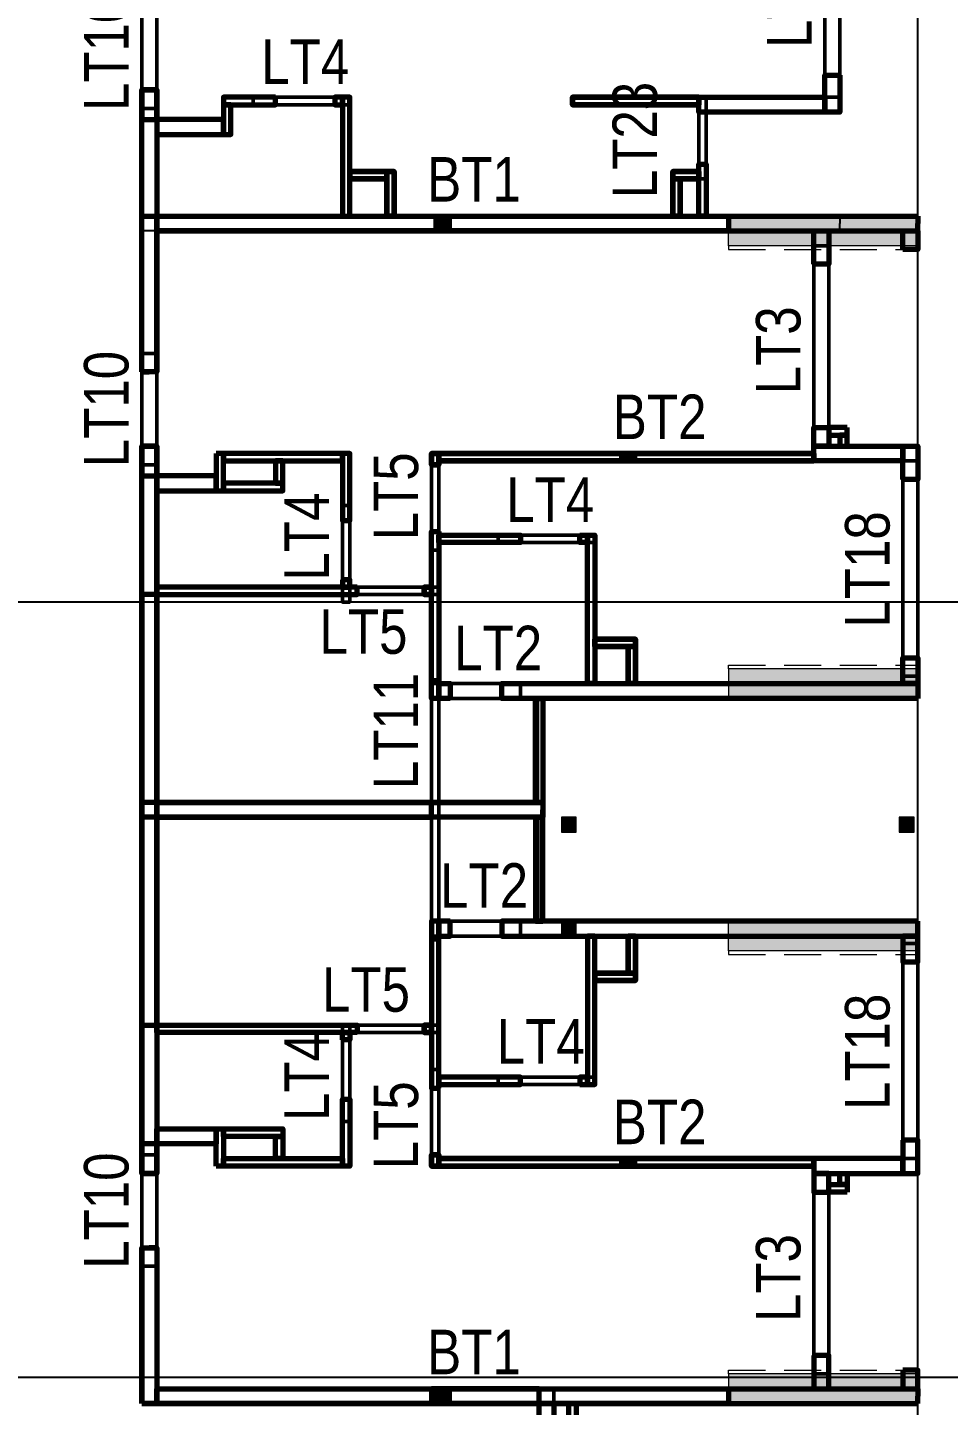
# Model space of a CAD drawing. Header units: millimetres. Extents: x -25197 to 555828, y -17247 to 174153.
# Drawn here: x 480897 to 493299, y 11875 to 30440 of the extents above; entities that cross this region are included whole.
import ezdxf
from ezdxf.enums import TextEntityAlignment as Align

# ---------------------------------------------------------------- set-up
doc = ezdxf.new("R2010")
doc.units = ezdxf.units.MM
doc.header["$LTSCALE"] = 250
doc.linetypes.add('CHG_XX_Cot_Tang 1$0$MB_Luoi truc$0$HTT Hidden 21', pattern=[3, 2, -1])
doc.linetypes.add('CHG_XX_Luoi truc$0$MB_Luoi truc$0$Center101', pattern=[13, 10, -1, 1, -1])
for name, color, linetype, lineweight in [('CHG_XX_Cot_Tang 1$0$NS-Pier', 150, 'Continuous', 9), ('CHG_XX_Cot_Tang 1$0$NS-Pier @ 1 VP1', 150, 'Continuous', 9), ('CHG_XX_Cot_Tang 1$0$NS-Pier @ 1 VP2', 150, 'Continuous', 9), ('CHG_XX_Cot_Tang 1$0$NS-Pier @ 1 VP3', 150, 'Continuous', 9), ('CHG_XX_Cot_Tang 1$0$NS-Pier @ 1 VPModel', 150, 'Continuous', 9), ('CHG_XX_Cot_Tang 1$0$NS-Pier @ 100', 150, 'Continuous', 9), ('CHG_XX_Cot_Tang 1$0$NS-Pier @ 150', 150, 'Continuous', 9), ('CHG_XX_Cot_Tang 1$0$NS-Pier @ 200', 150, 'Continuous', 9), ('CHG_XX_Cot_Tang 1$0$NS-Pier @ 350', 150, 'Continuous', 9), ('CHG_XX_Cot_Tang 1$0$S_Concrete_Cont_2 Normal', 2, 'Continuous', 13), ('CTHEP', 2, 'Continuous', 50), ('MB Can ho 1PN$0$Wall Line', 4, 'Continuous', 70), ('MB Can ho 2PN$0$Wall Line', 4, 'Continuous', 70), ('mb tang 1 TWC$0$Wall Line', 4, 'Continuous', 70), ('mb_unitmix twc 1-20$0$Wall Line', 4, 'Continuous', 70), ('Net cat Tuong', 4, 'Continuous', 9)]:
    doc.layers.add(name, color=color, linetype=linetype, lineweight=lineweight)
for name, color, linetype in [('CHG_XX_Luoi truc$0$Grid', 34, 'Continuous'), ('CHG_XX_Luoi truc$0$Grid Line', 8, 'CHG_XX_Luoi truc$0$MB_Luoi truc$0$Center101'), ('MB Can ho 1PN$0$Brick Wall', 4, 'Continuous'), ('mb_unitmix twc 1-20$0$Brick Wall', 4, 'Continuous'), ('TEXT', 21, 'Continuous')]:
    doc.layers.add(name, color=color, linetype=linetype)
doc.styles.add('CHG_XX_Luoi truc$0$MB_Luoi truc$0$Grid A-F$0$VNI-HelveCB', font='VHELVCB_0.TTF')
doc.styles.add('TTP-HelCon', font='VHELVCN_0.TTF')

# ---------------------------------------------------------------- blocks, each defined once
blk = doc.blocks.new('*U2169')
at = {"layer": 'CHG_XX_Luoi truc$0$Grid Line'}
blk.add_line((0, 0), (0, 608), dxfattribs=at)
at = {"layer": 'CHG_XX_Luoi truc$0$Grid', "lineweight": -2, "style": 'CHG_XX_Luoi truc$0$MB_Luoi truc$0$Grid A-F$0$VNI-HelveCB'}
for tag, p in [('GRIDSUB', (0, 617)), ('GRID', (0, -9))]:
    blk.add_attdef(tag, text='', height=5, dxfattribs=at).set_placement(p, align=Align.MIDDLE)
blk = doc.blocks.new('*U2171')
at = {"layer": 'CHG_XX_Luoi truc$0$Grid Line'}
blk.add_line((0, 0), (0, 438), dxfattribs=at)
at = {"layer": 'CHG_XX_Luoi truc$0$Grid', "lineweight": -2, "style": 'CHG_XX_Luoi truc$0$MB_Luoi truc$0$Grid A-F$0$VNI-HelveCB'}
for tag, p in [('GRIDSUB', (0, 447)), ('GRID', (0, -9))]:
    blk.add_attdef(tag, text='', height=5, dxfattribs=at).set_placement(p, align=Align.MIDDLE)
blk = doc.blocks.new('CHG_XX_Luoi truc')
at = {"layer": 'CHG_XX_Luoi truc$0$Grid', "xscale": 300, "yscale": 300, "zscale": 300}
blk.add_blockref('*U2169', (99550, -12747), dxfattribs=at)
at = {"layer": 'CHG_XX_Luoi truc$0$Grid', "xscale": 300.0000000000013, "yscale": 300.0000000000013, "zscale": 300.0000000000013, "rotation": 90}
for p in [(110703, 22700), (110703, 12250)]:
    blk.add_blockref('*U2171', p, dxfattribs=at)
blk = doc.blocks.new('*U2323')
at = {"layer": 'CHG_XX_Cot_Tang 1$0$NS-Pier @ 1 VP1'}
h = blk.add_hatch(color=256, dxfattribs=at)
h.dxf.hatch_style = 1
h.paths.add_polyline_path([(400, 0), (0, 0), (0, -2550), (400, -2550)])
at = {"layer": 'CHG_XX_Cot_Tang 1$0$NS-Pier @ 1 VP2'}
h = blk.add_hatch(color=256, dxfattribs=at)
h.dxf.hatch_style = 1
h.paths.add_polyline_path([(400, 0), (0, 0), (0, -2550), (400, -2550)])
at = {"layer": 'CHG_XX_Cot_Tang 1$0$NS-Pier @ 1 VP3'}
h = blk.add_hatch(color=256, dxfattribs=at)
h.dxf.hatch_style = 1
h.paths.add_polyline_path([(400, 0), (0, 0), (0, -2550), (400, -2550)])
at = {"layer": 'CHG_XX_Cot_Tang 1$0$NS-Pier @ 1 VPModel'}
h = blk.add_hatch(color=256, dxfattribs=at)
h.dxf.hatch_style = 1
h.paths.add_polyline_path([(400, 0), (0, 0), (0, -2550), (400, -2550)])
at = {"layer": 'CHG_XX_Cot_Tang 1$0$NS-Pier @ 100'}
h = blk.add_hatch(color=256, dxfattribs=at)
h.dxf.hatch_style = 1
h.paths.add_polyline_path([(400, 0), (0, 0), (0, -2550), (400, -2550)])
at = {"layer": 'CHG_XX_Cot_Tang 1$0$NS-Pier @ 150'}
h = blk.add_hatch(color=256, dxfattribs=at)
h.dxf.hatch_style = 1
h.paths.add_polyline_path([(400, 0), (0, 0), (0, -2550), (400, -2550)])
at = {"layer": 'CHG_XX_Cot_Tang 1$0$NS-Pier @ 200'}
h = blk.add_hatch(color=256, dxfattribs=at)
h.dxf.hatch_style = 1
h.paths.add_polyline_path([(400, 0), (0, 0), (0, -2550), (400, -2550)])
at = {"layer": 'CHG_XX_Cot_Tang 1$0$NS-Pier @ 350'}
h = blk.add_hatch(color=256, dxfattribs=at)
h.dxf.hatch_style = 1
h.paths.add_polyline_path([(400, 0), (0, 0), (0, -2550), (400, -2550)])
blk = doc.blocks.new('CHG_XX_Cot_Tang 1$0$Block A_C450x2250')
at = {"layer": 'CHG_XX_Cot_Tang 1$0$NS-Pier', "color": 9, "linetype": 'CHG_XX_Cot_Tang 1$0$MB_Luoi truc$0$HTT Hidden 21'}
blk.add_lwpolyline([(0, 0), (-50, 0), (-50, -2550), (0, -2550)], dxfattribs=at)
at = {"layer": 'CHG_XX_Cot_Tang 1$0$NS-Pier'}
blk.add_lwpolyline([(400, -2550), (0, -2550), (0, 0), (400, 0)], close=True, dxfattribs=at)
blk.add_blockref('*U2323', (0, 0), dxfattribs=at)
blk = doc.blocks.new('CHG_XX_Cot_Tang 1$0$cot thong gio')
at = {"layer": 'CHG_XX_Cot_Tang 1$0$S_Concrete_Cont_2 Normal', "color": 3, "ltscale": 0.8}
blk.add_lwpolyline([(-100, -70), (100, -70), (100, 130), (-100, 130)], close=True, dxfattribs=at)
blk.add_solid([(-100, 130), (-100, -70), (100, 130), (100, -70)], dxfattribs=at)
blk = doc.blocks.new('CHG_XX_Cot_Tang 1')
at = {"layer": 'CHG_XX_Cot_Tang 1$0$NS-Pier'}
blk.add_blockref('CHG_XX_Luoi truc', (0, 0), dxfattribs=at)
at = {"layer": 'CHG_XX_Cot_Tang 1$0$NS-Pier', "rotation": 90.00000000000001}
for p in [(97000, 27500), (97000, 18000)]:
    blk.add_blockref('CHG_XX_Cot_Tang 1$0$Block A_C450x2250', p, dxfattribs=at)
at = {"layer": 'CHG_XX_Cot_Tang 1$0$NS-Pier', "xscale": -1, "rotation": 90}
for p in [(97000, 21800), (97000, 12300)]:
    blk.add_blockref('CHG_XX_Cot_Tang 1$0$Block A_C450x2250', p, dxfattribs=at)
at = {"layer": 'CHG_XX_Cot_Tang 1$0$S_Concrete_Cont_2 Normal'}
for p in [(94850, 19669.6), (99400, 19670), (94850, 18270)]:
    blk.add_blockref('CHG_XX_Cot_Tang 1$0$cot thong gio', p, dxfattribs=at)
blk = doc.blocks.new('*U1853')
at = {"layer": 'MB Can ho 1PN$0$Wall Line'}
blk.add_lwpolyline([(0, 500), (0, 0), (100, 0), (100, 500)], close=True, dxfattribs=at)
blk = doc.blocks.new('*U1845')
at = {"layer": 'MB Can ho 1PN$0$Wall Line'}
blk.add_lwpolyline([(500, 0), (0, 0), (0, -200), (500, -200)], close=True, dxfattribs=at)
blk = doc.blocks.new('*U1846')
at = {"layer": 'MB Can ho 1PN$0$Wall Line'}
blk.add_lwpolyline([(0, -1700), (0, 0), (-200, 0), (-200, -1700)], close=True, dxfattribs=at)
blk = doc.blocks.new('*U1847')
at = {"layer": 'MB Can ho 1PN$0$Wall Line'}
blk.add_lwpolyline([(0, -1700), (0, 0), (-100, 0), (-100, -1700)], close=True, dxfattribs=at)
blk = doc.blocks.new('*U1848')
at = {"layer": 'MB Can ho 1PN$0$Wall Line'}
blk.add_lwpolyline([(0, -350), (0, 0), (-100, 0), (-100, -350)], close=True, dxfattribs=at)
blk = doc.blocks.new('*U1849')
at = {"layer": 'MB Can ho 1PN$0$Wall Line'}
blk.add_lwpolyline([(-500, 0), (0, 0), (0, 100), (-500, 100)], close=True, dxfattribs=at)
blk = doc.blocks.new('*U1850')
at = {"layer": 'MB Can ho 1PN$0$Wall Line'}
blk.add_lwpolyline([(-700, 0), (0, 0), (0, 100), (-700, 100)], close=True, dxfattribs=at)
blk = doc.blocks.new('*U1852')
at = {"layer": 'MB Can ho 1PN$0$Wall Line'}
blk.add_lwpolyline([(-600, 0), (0, 0), (0, 100), (-600, 100)], close=True, dxfattribs=at)
blk = doc.blocks.new('*U1851')
at = {"layer": 'MB Can ho 1PN$0$Wall Line'}
blk.add_lwpolyline([(-1600, 0), (0, 0), (0, 100), (-1600, 100)], close=True, dxfattribs=at)
blk = doc.blocks.new('*U1854')
at = {"layer": 'MB Can ho 1PN$0$Wall Line'}
blk.add_lwpolyline([(0, 100), (0, 0), (100, 0), (100, 100)], close=True, dxfattribs=at)
blk = doc.blocks.new('*U1928')
at = {"layer": 'MB Can ho 1PN$0$Wall Line'}
blk.add_lwpolyline([(0, 700), (0, 0), (100, 0), (100, 700)], close=True, dxfattribs=at)
blk = doc.blocks.new('*U1856')
at = {"layer": 'MB Can ho 1PN$0$Wall Line'}
blk.add_lwpolyline([(400, 0), (0, 0), (0, -100), (400, -100)], close=True, dxfattribs=at)
blk = doc.blocks.new('*U1929')
at = {"layer": 'MB Can ho 1PN$0$Wall Line'}
blk.add_lwpolyline([(0, 900), (0, 0), (200, 0), (200, 900)], close=True, dxfattribs=at)
blk = doc.blocks.new('*U1655')
at = {"layer": 'MB Can ho 2PN$0$Wall Line'}
blk.add_lwpolyline([(0, 800), (0, 0), (200, 0), (200, 800)], close=True, dxfattribs=at)
blk = doc.blocks.new('*U1656')
at = {"layer": 'MB Can ho 2PN$0$Wall Line'}
blk.add_lwpolyline([(500, 0), (0, 0), (0, -100), (500, -100)], close=True, dxfattribs=at)
blk = doc.blocks.new('*U1654')
at = {"layer": 'MB Can ho 2PN$0$Wall Line'}
blk.add_lwpolyline([(0, -450), (0, 0), (-200, 0), (-200, -450)], close=True, dxfattribs=at)
blk = doc.blocks.new('*U1657')
at = {"layer": 'MB Can ho 2PN$0$Wall Line'}
blk.add_lwpolyline([(-1200, 0), (0, 0), (0, 200), (-1200, 200)], close=True, dxfattribs=at)
blk = doc.blocks.new('*U1649')
at = {"layer": 'MB Can ho 2PN$0$Wall Line'}
blk.add_lwpolyline([(-5050, 0), (0, 0), (0, 100), (-5050, 100)], close=True, dxfattribs=at)
blk = doc.blocks.new('*U1658')
at = {"layer": 'MB Can ho 2PN$0$Wall Line'}
blk.add_lwpolyline([(-5600, 0), (0, 0), (0, 200), (-5600, 200)], close=True, dxfattribs=at)
blk = doc.blocks.new('*U1647')
at = {"layer": 'MB Can ho 2PN$0$Wall Line'}
blk.add_lwpolyline([(0, -2000), (0, 0), (-100, 0), (-100, -2000)], close=True, dxfattribs=at)
blk = doc.blocks.new('*U1637')
at = {"layer": 'MB Can ho 2PN$0$Wall Line'}
blk.add_lwpolyline([(100, 0), (0, 0), (0, -100), (100, -100)], close=True, dxfattribs=at)
blk = doc.blocks.new('*U1505')
at = {"color": 9}
blk.add_lwpolyline([(0, 50), (1400, 50), (1400, -50), (0, -50)], close=True, dxfattribs=at)
blk.add_lwpolyline([(0, 50), (1400, 50), (1400, -30), (0, -30)], close=True)
blk = doc.blocks.new('*U1638')
at = {"layer": 'MB Can ho 2PN$0$Wall Line'}
blk.add_lwpolyline([(0, 2250), (0, 0), (100, 0), (100, 2250)], close=True, dxfattribs=at)
blk = doc.blocks.new('*U1639')
at = {"layer": 'MB Can ho 2PN$0$Wall Line'}
blk.add_lwpolyline([(150, 0), (0, 0), (0, -100), (150, -100)], close=True, dxfattribs=at)
blk = doc.blocks.new('*U1640')
at = {"layer": 'MB Can ho 2PN$0$Wall Line'}
blk.add_lwpolyline([(1100, 0), (0, 0), (0, -100), (1100, -100)], close=True, dxfattribs=at)
blk = doc.blocks.new('*U1641')
at = {"layer": 'MB Can ho 2PN$0$Wall Line'}
blk.add_lwpolyline([(550, 0), (0, 0), (0, -100), (550, -100)], close=True, dxfattribs=at)
blk = doc.blocks.new('*U1642')
at = {"layer": 'MB Can ho 2PN$0$Wall Line'}
blk.add_lwpolyline([(0, -500), (0, 0), (-100, 0), (-100, -500)], close=True, dxfattribs=at)
blk = doc.blocks.new('*U1643')
at = {"layer": 'MB Can ho 2PN$0$Wall Line'}
blk.add_lwpolyline([(-150, 0), (0, 0), (0, 200), (-150, 200)], close=True, dxfattribs=at)
blk = doc.blocks.new('*U1644')
at = {"layer": 'MB Can ho 2PN$0$Wall Line'}
blk.add_lwpolyline([(0, -350), (0, 0), (-200, 0), (-200, -350)], close=True, dxfattribs=at)
blk = doc.blocks.new('*U1648')
at = {"layer": 'MB Can ho 2PN$0$Wall Line'}
blk.add_lwpolyline([(0, -250), (0, 0), (-200, 0), (-200, -250)], close=True, dxfattribs=at)
blk = doc.blocks.new('*U1645')
at = {"layer": 'MB Can ho 2PN$0$Wall Line'}
blk.add_lwpolyline([(0, 2700), (0, 0), (100, 0), (100, 2700)], close=True, dxfattribs=at)
blk = doc.blocks.new('*U1646')
at = {"layer": 'MB Can ho 2PN$0$Wall Line'}
blk.add_lwpolyline([(900, 0), (0, 0), (0, -100), (900, -100)], close=True, dxfattribs=at)
blk = doc.blocks.new('*U1650')
at = {"layer": 'MB Can ho 2PN$0$Wall Line'}
blk.add_lwpolyline([(0, 1600), (0, 0), (100, 0), (100, 1600)], close=True, dxfattribs=at)
blk = doc.blocks.new('*U1651')
at = {"layer": 'MB Can ho 2PN$0$Wall Line'}
blk.add_lwpolyline([(0, 250), (0, 0), (100, 0), (100, 250)], close=True, dxfattribs=at)
blk = doc.blocks.new('*U1652')
at = {"layer": 'MB Can ho 2PN$0$Wall Line'}
blk.add_lwpolyline([(0, 800), (0, 0), (100, 0), (100, 800)], close=True, dxfattribs=at)
blk = doc.blocks.new('*U1653')
at = {"layer": 'MB Can ho 2PN$0$Wall Line'}
blk.add_lwpolyline([(300, 0), (0, 0), (0, -100), (300, -100)], close=True, dxfattribs=at)
blk = doc.blocks.new('*U1672')
at = {"layer": 'mb_unitmix twc 1-20$0$Wall Line'}
blk.add_lwpolyline([(-3800, 0), (0, 0), (0, 200), (-3800, 200)], close=True, dxfattribs=at)
blk = doc.blocks.new('*U1673')
at = {"layer": 'mb_unitmix twc 1-20$0$Wall Line'}
blk.add_lwpolyline([(-9800, 0), (0, 0), (0, 200), (-9800, 200)], close=True, dxfattribs=at)
blk = doc.blocks.new('*U1674')
at = {"layer": 'mb_unitmix twc 1-20$0$Wall Line'}
blk.add_lwpolyline([(-2100, 0), (0, 0), (0, 200), (-2100, 200)], close=True, dxfattribs=at)
blk = doc.blocks.new('*U1667')
at = {"layer": 'mb_unitmix twc 1-20$0$Wall Line'}
blk.add_lwpolyline([(0, -7700), (0, 0), (-200, 0), (-200, -7700)], close=True, dxfattribs=at)
blk = doc.blocks.new('*U1960')
at = {"layer": 'mb_unitmix twc 1-20$0$Wall Line'}
blk.add_lwpolyline([(0, -5200), (0, 0), (-200, 0), (-200, -5200)], close=True, dxfattribs=at)
blk = doc.blocks.new('*U2046')
at = {"layer": 'mb_unitmix twc 1-20$0$Wall Line'}
blk.add_lwpolyline([(-200, 0), (0, 0), (0, 200), (-200, 200)], close=True, dxfattribs=at)
blk = doc.blocks.new('*U2047')
at = {"layer": 'mb_unitmix twc 1-20$0$Wall Line'}
blk.add_lwpolyline([(-200, 0), (0, 0), (0, 100), (-200, 100)], close=True, dxfattribs=at)
blk = doc.blocks.new('*U2023')
at = {"layer": 'mb_unitmix twc 1-20$0$Wall Line'}
blk.add_lwpolyline([(-400, 0), (0, 0), (0, 200), (-400, 200)], close=True, dxfattribs=at)
blk = doc.blocks.new('*U2024')
at = {"layer": 'mb_unitmix twc 1-20$0$Wall Line'}
blk.add_lwpolyline([(0, -3700), (0, 0), (-200, 0), (-200, -3700)], close=True, dxfattribs=at)
blk = doc.blocks.new('*U2025')
at = {"layer": 'mb_unitmix twc 1-20$0$Wall Line'}
blk.add_lwpolyline([(0, -1450), (0, 0), (-200, 0), (-200, -1450)], close=True, dxfattribs=at)
blk = doc.blocks.new('*U2027')
at = {"layer": 'mb_unitmix twc 1-20$0$Wall Line'}
blk.add_lwpolyline([(-5800, 0), (0, 0), (0, 200), (-5800, 200)], close=True, dxfattribs=at)

msp = doc.modelspace()

# ---------------------------------------------------------------- linework, layer by layer
at = {"layer": 'CTHEP'}
for points, elevation in [([(491836.05606, 29499.99999), (491636.05606, 29499.99999), (491636.05606, 32399.99999), (491836.05606, 32399.99999)], 0.04943), ([(492886.05606, 15199.99999), (492686.05606, 15199.99999), (492686.05606, 18099.99999), (492886.05606, 18099.99999)], 0.02472)]:
    msp.add_lwpolyline(points, close=True, dxfattribs=dict(at, elevation=elevation))
for points in [[(482436.05606, 29350.00001), (482636.05606, 29350.00001), (482636.05606, 30850.00001), (482436.05606, 30850.00001)], [(485236.05606, 29399.99999), (483936.05608, 29399.99999), (483936.05608, 29499.99999), (485236.05606, 29499.99999)], [(489936.05605, 29500.00005), (490036.05605, 29500.00005), (490036.05605, 28400), (489936.05605, 28400)], [(486386.05606, 27700), (486586.05606, 27700), (486586.05606, 27900), (486386.05606, 27900)], [(491686.05606, 24799.99999), (491486.05606, 24799.99999), (491486.05606, 27499.99999), (491686.05606, 27499.99999)], [(482436.05606, 24549.99999), (482636.05606, 24549.99999), (482636.05606, 26049.99999), (482436.05606, 26049.99999)], [(486436.05606, 24699.99999), (486436.05606, 23400.00001), (486336.05606, 23400.00001), (486336.05606, 24699.99999)], [(488886.05606, 24599.99999), (489086.05606, 24599.99999), (489086.05606, 24699.99999), (488886.05606, 24699.99999)], [(492886.05606, 21699.99999), (492686.05606, 21699.99999), (492686.05606, 24599.99999), (492886.05606, 24599.99999)], [(485236.05603, 23999.99999), (485236.05603, 22700.00001), (485136.05603, 22700.00001), (485136.05603, 23999.99999)], [(488536.05606, 23499.99998), (487236.05608, 23499.99998), (487236.05608, 23599.99998), (488536.05606, 23599.99998)], [(486436.05606, 22799.99998), (485136.05608, 22799.99998), (485136.05608, 22899.99998), (486436.05606, 22899.99998)], [(486336.05606, 21650), (486436.05606, 21650), (486436.05606, 18149.99999), (486336.05606, 18149.99999)], [(486336.05606, 21399.99999), (487536.05606, 21399.99999), (487536.05606, 21599.99999), (486336.05606, 21599.99999)], [(486336.05606, 18199.99999), (487536.05606, 18199.99999), (487536.05606, 18399.99999), (486336.05606, 18399.99999)], [(485236.05604, 16999.99999), (485236.05604, 15700.00001), (485136.05604, 15700.00001), (485136.05604, 16999.99999)], [(486436.05606, 16899.99998), (485136.05608, 16899.99998), (485136.05608, 16999.99998), (486436.05606, 16999.99998)], [(486436.05606, 16399.99997), (486436.05606, 15099.99999), (486336.05606, 15099.99999), (486336.05606, 16399.99997)], [(488536.05606, 16199.99998), (487236.05608, 16199.99998), (487236.05608, 16299.99998), (488536.05606, 16299.99998)], [(482436.05606, 13749.99999), (482636.05606, 13749.99999), (482636.05606, 15249.99999), (482436.05606, 15249.99999)], [(488886.05606, 15099.99999), (489086.05606, 15099.99999), (489086.05606, 15199.99999), (488886.05606, 15199.99999)], [(491686.05606, 12299.99998), (491486.05606, 12299.99998), (491486.05606, 14999.99999), (491686.05606, 14999.99999)], [(486386.05606, 11899.99999), (486586.05606, 11899.99999), (486586.05606, 12099.99999), (486386.05606, 12099.99999)], [(487786.05605, 12099.99999), (487986.05605, 12099.99999), (487986.05605, 10249.99999), (487786.05605, 10249.99999)]]:
    msp.add_lwpolyline(points, close=True, dxfattribs=at)
for points in [[(486386.05606, 27900), (486586.05606, 27900), (486386.05606, 27700), (486586.05606, 27700)], [(488886.05606, 24699.99999), (489086.05606, 24699.99999), (488886.05606, 24599.99999), (489086.05606, 24599.99999)], [(488886.05606, 15199.99999), (489086.05606, 15199.99999), (488886.05606, 15099.99999), (489086.05606, 15099.99999)], [(486386.05606, 12099.99999), (486586.05606, 12099.99999), (486386.05606, 11899.99999), (486586.05606, 11899.99999)]]:
    msp.add_solid(points, dxfattribs=at)
at = {"layer": 'MB Can ho 1PN$0$Brick Wall'}
for p, q in [((482436.05606, 27700.00001), (482436.05606, 29600.00001)), ((482436.05606, 29600.00001), (482536.05606, 29600.00001)), ((482636.05606, 29600.00001), (482536.05606, 29600.00001)), ((482636.05606, 27900.00001), (482636.05606, 29600.00001)), ((491836.05606, 27900.00001), (482636.05606, 27900.00001)), ((491836.05606, 27900.00001), (491836.05606, 27800.00001)), ((491836.05606, 27700.00001), (482436.05606, 27700.00001)), ((491836.05606, 27700.00001), (491836.05606, 27800.00001))]:
    msp.add_line(p, q, dxfattribs=at)
at = {"layer": 'MB Can ho 2PN$0$Wall Line'}
for p, q in [((482436.05606, 25800), (482436.05606, 27900)), ((482436.05606, 27900), (492886.05606, 27900)), ((492886.05606, 27900), (492886.05606, 27800)), ((482636.05606, 25800), (482636.05606, 27700)), ((482636.05606, 27700), (492886.05606, 27700)), ((492886.05606, 27700), (492886.05606, 27800)), ((482436.05606, 25800), (482536.05606, 25800)), ((482636.05606, 25800), (482536.05606, 25800)), ((482436.05606, 19800), (482436.05606, 24800)), ((482436.05606, 24800), (482536.05606, 24800)), ((482636.05606, 24800), (482536.05606, 24800)), ((482636.05606, 20000), (482636.05606, 24800)), ((487836.05606, 20000), (482436.05606, 20000)), ((482436.05606, 20000), (482436.05606, 15000)), ((487836.05606, 20000), (482636.05606, 20000)), ((487836.05606, 20000), (487836.05606, 19900)), ((487836.05606, 20000), (487836.05606, 19900)), ((487836.05606, 19800), (487836.05606, 19900)), ((487836.05606, 19800), (487836.05606, 19900)), ((487836.05606, 19800), (482436.05606, 19800)), ((487836.05606, 19800), (482636.05606, 19800)), ((482636.05606, 19800), (482636.05606, 15000)), ((482436.05606, 15000), (482536.05606, 15000)), ((482636.05606, 15000), (482536.05606, 15000)), ((482436.05606, 14000), (482536.05606, 14000)), ((482436.05606, 14000), (482436.05606, 11900)), ((482636.05606, 14000), (482536.05606, 14000)), ((482636.05606, 14000), (482636.05606, 12100)), ((482636.05606, 12100), (492886.05606, 12100)), ((492886.05606, 12100), (492886.05606, 12000)), ((482436.05606, 11900), (492886.05606, 11900)), ((492886.05606, 11900), (492886.05606, 12000))]:
    msp.add_line(p, q, dxfattribs=at)
at = {"layer": 'MB Can ho 2PN$0$Wall Line', "color": 6}
for p, q in [((487786.05606, 20000), (487836.05604, 20000)), ((487786.05606, 19800), (487836.05604, 19800))]:
    msp.add_line(p, q, dxfattribs=at)
at = {"layer": 'mb tang 1 TWC$0$Wall Line'}
msp.add_lwpolyline([(486841.53507, 11900), (492886.05606, 11900)], dxfattribs=at)

# ---------------------------------------------------------------- block references
at = {"layer": 'MB Can ho 1PN$0$Brick Wall', "xscale": -1, "rotation": 270}
for name, p in [('*U1845', (491836.05606, 29300.00001)), ('*U1847', (489936.05605, 29500.00006)), ('*U1846', (491636.05606, 29500.00001)), ('*U1850', (489936.05605, 28600.00001)), ('*U1853', (485236.05605, 28400.00001)), ('*U1852', (485736.05605, 28500.00001)), ('*U1848', (489936.05605, 28500.00006)), ('*U1849', (489586.05603, 28400.00006))]:
    msp.add_blockref(name, p, dxfattribs=at)
at = {"layer": 'MB Can ho 1PN$0$Brick Wall'}
for name, p, rotation in [('*U1928', (483536.05606, 29500.00001), 270), ('*U1856', (483536.05606, 29000.00001), 90.00000000000001), ('*U1854', (485036.05606, 29500.00001), 270), ('*U1851', (485236.05608, 29500.00001, 0.0286), 90.00000000000001), ('*U1847', (489936.05605, 29399.99997), 270), ('*U1929', (482636.05605, 29200.00001), 270), ('*U1853', (485236.05605, 28500.00001), 270), ('*U1852', (485836.05606, 28500.00001), 90.00000000000001), ('*U1848', (489936.05605, 28399.99997), 270), ('*U1849', (489686.05608, 28400.00006), 90.00000000000001)]:
    msp.add_blockref(name, p, dxfattribs=dict(at, rotation=rotation))
at = {"layer": 'MB Can ho 2PN$0$Wall Line', "xscale": -1}
for name, p, rotation in [('*U1654', (491486.05606, 27700), 359.9999999999999), ('*U1648', (492686.05606, 27700), 359.9999999999999), ('*U1648', (491486.05606, 25050), 359.9999999999999), ('*U1639', (486336.05606, 24700), 90), ('*U1649', (486436.05606, 24600), 359.9999999999999), ('*U1657', (491486.05606, 24600), 359.9999999999999), ('*U1654', (492686.05606, 24800), 359.9999999999999), ('*U1638', (486436.05606, 21400), 359.9999999999999), ('*U1640', (487536.05606, 23600), 359.9999999999999), ('*U1637', (488436.05606, 23600), 359.9999999999999), ('*U1647', (488436.05606, 23600), 359.9999999999999), ('*U1637', (486336.05606, 22900), 359.9999999999999), ('*U1641', (488536.05606, 22100), 180), ('*U1642', (488986.05606, 22100), 359.9999999999999), ('*U1644', (492686.05606, 21950), 359.9999999999999), ('*U1643', (486436.05606, 21400), 359.9999999999999), ('*U1658', (487286.05606, 21400), 359.9999999999999), ('*U1505', (487786.05606, 18400), 270), ('*U1642', (489086.05606, 17700), 180), ('*U1641', (488536.05606, 17600), 180), ('*U1645', (482636.05606, 16900), 270), ('*U1637', (485136.05606, 16900), 90), ('*U1646', (485136.05606, 16000), 90), ('*U1655', (482636.05606, 15400), 270), ('*U1656', (483436.05606, 15600), 90), ('*U1652', (483536.05605, 15500), 270), ('*U1653', (484236.05606, 15500.00001), 90), ('*U1639', (486436.05606, 15100), 270), ('*U1650', (483536.05606, 15100), 270), ('*U1639', (491936.05606, 14850), 270), ('*U1651', (491686.05606, 14750), 270)]:
    msp.add_blockref(name, p, dxfattribs=dict(at, rotation=rotation))
at = {"layer": 'MB Can ho 2PN$0$Wall Line'}
for name, p, rotation in [('*U1651', (491686.05606, 25050), 270), ('*U1639', (491936.05606, 24950), 270), ('*U1656', (483436.05606, 24200), 90), ('*U1650', (483536.05606, 24700), 270), ('*U1646', (485136.05606, 23800), 90), ('*U1639', (486436.05606, 24700), 270), ('*U1649', (486436.05606, 24700), 180), ('*U1653', (484236.05606, 24300), 90), ('*U1655', (482636.05606, 24400.00001), 270), ('*U1652', (483536.05605, 24300), 270), ('*U1645', (482636.05606, 22900), 270), ('*U1637', (485136.05606, 22900), 90), ('*U1637', (486336.05606, 22800), 180), ('*U1505', (487786.05606, 21400), 270), ('*U1638', (486436.05606, 18400), 180), ('*U1643', (486436.05606, 18400), 180), ('*U1658', (487286.05606, 18400), 180), ('*U1647', (488436.05606, 16200), 180), ('*U1642', (488986.05606, 17700), 180), ('*U1644', (492686.05606, 17850), 180), ('*U1637', (486336.05606, 16900), 180), ('*U1640', (487536.05606, 16200), 180), ('*U1637', (488436.05606, 16200), 180), ('*U1654', (492686.05606, 15000), 180), ('*U1639', (486336.05606, 15100), 90), ('*U1649', (486436.05606, 15200), 180), ('*U1657', (491486.05606, 15200), 180), ('*U1648', (491486.05606, 14750), 180), ('*U1654', (491486.05606, 12100), 180), ('*U1648', (492686.05606, 12100), 180)]:
    msp.add_blockref(name, p, dxfattribs=dict(at, rotation=rotation))
for name, p in [('*U1641', (488536.05606, 22200)), ('*U1642', (489086.05606, 22100)), ('*U1641', (488536.05606, 17700))]:
    msp.add_blockref(name, p, dxfattribs=at)
at = {"layer": 'MB Can ho 2PN$0$Wall Line', "xscale": -1}
for name, p in [('*U1637', (486336.05606, 17000)), ('*U1649', (486436.05606, 15100))]:
    msp.add_blockref(name, p, dxfattribs=at)
at = {"layer": 'mb_unitmix twc 1-20$0$Brick Wall', "xscale": -1, "rotation": 270}
for name, p in [('*U1672', (482436.05606, 29600)), ('*U1667', (490336.05606, 27900)), ('*U1673', (482436.05606, 24800)), ('*U1960', (487836.05606, 20000)), ('*U1674', (482436.05606, 14000)), ('*U1667', (490336.05606, 12100)), ('*U2046', (487786.05605, 11900)), ('*U2047', (488186.05605, 11900))]:
    msp.add_blockref(name, p, dxfattribs=at)
at = {"layer": 'mb_unitmix twc 1-20$0$Brick Wall'}
for name, p, rotation in [('*U2023', (482636.05606, 29600), 90), ('*U2023', (482636.05605, 24800), 90), ('*U2027', (482636.05605, 22800), 90), ('*U2024', (486336.05606, 19800), 270), ('*U2023', (482636.05605, 15400), 90), ('*U2025', (487786.05606, 11900), 270)]:
    msp.add_blockref(name, p, dxfattribs=dict(at, rotation=rotation))
at = {"layer": 'Net cat Tuong'}
for name in ['CHG_XX_Luoi truc', 'CHG_XX_Cot_Tang 1', 'CHG_XX_Cot_Tang 1']:
    msp.add_blockref(name, (393336.05606, 0), dxfattribs=at)

# ---------------------------------------------------------------- texts
at = {"layer": 'TEXT', "style": 'TTP-HelCon'}
for s, p in [('LT18', (491636.05606, 30949.99999, 0.04943)), ('LT10', (482436.05606, 30100.00001)), ('LT23', (489554.6293, 28925.00003)), ('LT3', (491486.05606, 26091.33334)), ('LT10', (482436.05606, 25299.99999)), ('LT5', (486336.05603, 24123.93039)), ('LT4', (485136.05603, 23581.49965)), ('LT18', (492686.05606, 23139.33333)), ('LT11', (486336.05606, 20961.87256)), ('LT18', (492686.05606, 16639.33332, 0.02472)), ('LT4', (485136.05603, 16299.99999)), ('LT5', (486336.05603, 15649.99999)), ('LT10', (482436.05606, 14499.99999)), ('LT3', (491486.05606, 13591.33334))]:
    msp.add_text(s, height=600, rotation=90, dxfattribs=at).set_placement(p, align=Align.BOTTOM_CENTER)
for s, p in [('LT4', (484636.05606, 29499.99999)), ('BT1', (486909.3561, 27915.0819)), ('BT2', (489409.3561, 24715.08189)), ('LT4', (487936.05606, 23599.99998)), ('LT5', (485420.6812, 21822.51105)), ('LT2', (487234.62374, 21599.99998)), ('LT2', (487045.07079, 18399.99998)), ('LT5', (485455.20015, 16999.99998)), ('LT4', (487807.71349, 16299.99998)), ('BT2', (489409.3561, 15215.08189)), ('BT1', (486909.3561, 12115.08189))]:
    msp.add_text(s, height=600, dxfattribs=at).set_placement(p, align=Align.BOTTOM_CENTER)

doc.saveas('drawing.dxf')
